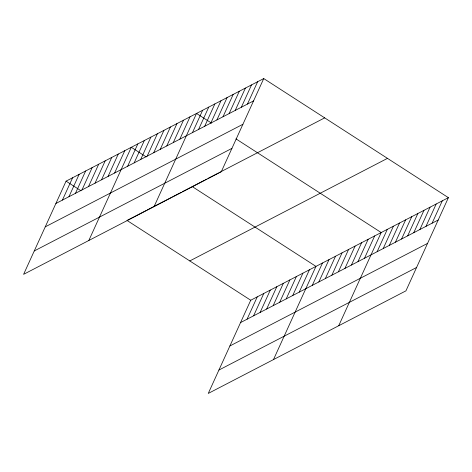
<?xml version="1.0" encoding="UTF-8"?>
<svg xmlns="http://www.w3.org/2000/svg" width="472" height="472" viewBox="0 0 472 472"><rect width="100%" height="100%" fill="white"/><g stroke="black" fill="none" stroke-linecap="round" stroke-linejoin="round"><path stroke-width="0.71" d="M263.742 78.564L66.074 181.142L23.6 274.338L221.268 171.761L263.742 78.564L448.4 197.662L405.926 290.858L208.258 393.436L250.732 300.239L448.4 197.662M62.41 200.098L72.594 177.755M68.936 196.718L79.119 174.369M75.461 193.331L85.638 170.988M81.98 189.945L92.164 167.601M88.506 186.558L98.689 164.215M95.025 183.177L105.209 160.828M101.551 179.791L111.734 157.447M108.076 176.404L118.26 154.061M114.596 173.017L124.779 150.674M88.83 240.484L131.304 147.288L146.237 156.922M127.641 166.25L137.824 143.907M134.166 162.864L144.349 140.52M140.691 159.477L150.875 137.134M147.211 156.096L157.394 133.753M153.736 152.71L163.92 130.366M160.256 149.323L170.439 126.98M166.781 145.942L176.965 123.593M173.307 142.556L183.49 120.212M179.826 139.169L190.01 116.826M154.061 206.636L196.535 113.439L211.468 123.074M192.458 132.614L202.641 110.271M198.57 129.446L208.754 107.097M204.683 126.272L214.86 103.928M210.789 123.103L220.973 100.76M216.902 119.929L227.085 97.586M223.008 116.761L233.192 94.418M229.121 113.593L239.304 91.249M235.227 110.418L245.41 88.075M241.339 107.25L251.523 84.907M247.446 104.082L257.629 81.733M247.068 319.196L257.252 296.853M253.594 315.815L263.777 293.472M260.119 312.429L270.303 290.085M266.639 309.042L276.822 286.699M273.164 305.661L283.347 283.312M279.684 302.275L289.867 279.931M286.209 298.888L296.392 276.545M292.734 295.502L302.918 273.158M299.254 292.121L309.437 269.772M273.489 359.587L315.963 266.391L192.24 186.593M312.299 285.348L322.482 263.004M318.824 281.961L329.008 259.618M325.35 278.58L335.533 256.237M331.869 275.194L342.053 252.85M338.394 271.807L348.578 249.464M344.92 268.426L355.097 246.077M351.439 265.04L361.623 242.697M357.965 261.653L368.148 239.31M364.484 258.267L374.668 235.923M338.719 325.733L381.193 232.537L235.965 138.874M377.122 251.712L387.3 229.368M383.229 248.543L393.412 226.2M389.341 245.369L399.524 223.026M395.447 242.201L405.631 219.858M401.56 239.033L411.743 216.683M407.666 235.858L417.85 213.515M413.779 232.69L423.962 210.347M419.885 229.522L430.069 207.173M425.998 226.348L436.181 204.004M432.11 223.179L442.288 200.836M55.891 203.485L253.558 100.908M45.235 226.867L242.903 124.289M34.255 250.957L231.923 148.379M132.88 217.397L127.009 220.442L250.732 300.239M133.535 217.061L140.054 213.674M140.709 213.332L146.58 210.288M147.229 209.952L165.495 200.47M166.15 200.134L172.02 197.089M172.669 196.747L179.195 193.361M179.844 193.024L181.154 192.346M182.457 191.673L204.636 180.162M205.285 179.82L206.588 179.148M207.898 178.469L211.81 176.44M212.459 176.097L218.335 173.053M218.984 172.717L324.677 117.864M189.791 260.939L387.465 158.362M240.549 322.582L438.217 220.005M229.893 345.964L427.561 243.387M218.914 370.054L416.581 267.476M66.074 181.142L81.007 190.776"/></g></svg>
